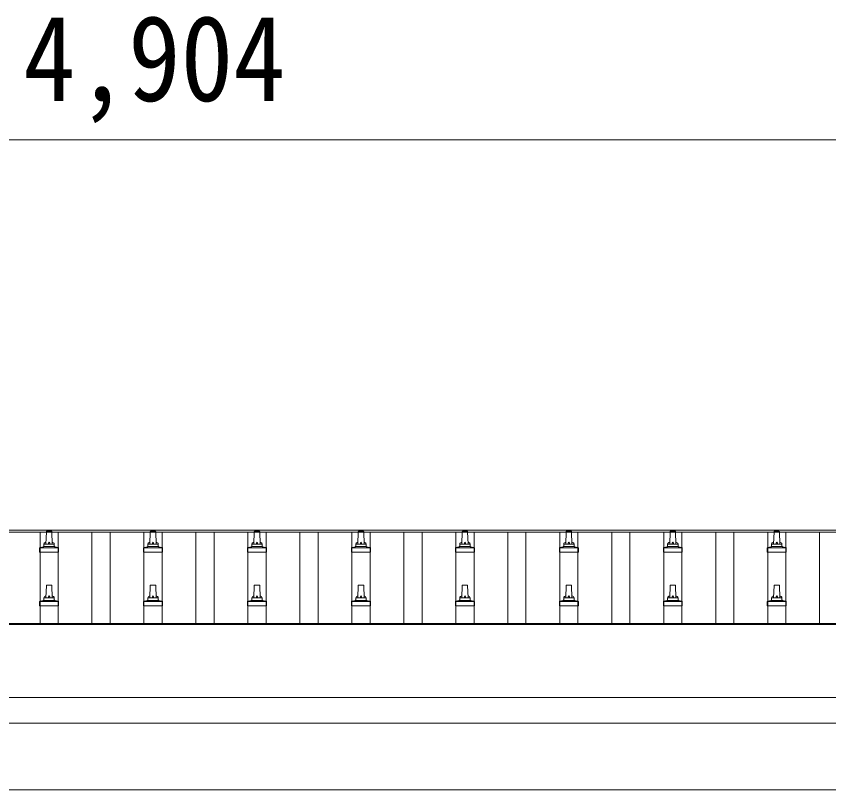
# Model space of a CAD drawing. Units: millimetres at full size, sheet at 1:50; details may follow other scales. Extents: x -14053 to 14053, y -9700 to 9700.
# Drawn here: x -4474 to -2911, y -1731 to -244 of the extents above; entities that cross this region are included whole.
import ezdxf
from ezdxf.enums import TextEntityAlignment as Align

# ---------------------------------------------------------------- set-up
doc = ezdxf.new("R2010")
doc.units = ezdxf.units.MM
doc.header["$LTSCALE"] = 50
for name, color, linetype, lineweight in [('0-1_Defpoints', 4, 'Continuous', 9), ('0-3_SHAPE', 5, 'Continuous', 5), ('0-6_PARTS1', 6, 'Continuous', 9)]:
    doc.layers.add(name, color=color, linetype=linetype, lineweight=lineweight)
doc.styles.add('ＭＳ ゴシック', font='')
doc.styles.get('ＭＳ ゴシック').set_extended_font_data('MS Gothic')

msp = doc.modelspace()

# ---------------------------------------------------------------- linework, layer by layer
at = {"layer": '0-1_Defpoints'}
for p, q in [((-6633.79, -1232.37), (-1787.79, -1232.37)), ((-6633.79, -1235.96), (-1787.79, -1235.96)), ((-6631.79, -1411.98), (-1789.79, -1411.98)), ((-6631.79, -1413.87), (-1789.79, -1413.87)), ((-1789.79, -1553.76), (-6631.79, -1553.76)), ((-6631.79, -1603.58), (-1789.79, -1603.58)), ((-6610.79, -1731.48), (-1907.55, -1731.48))]:
    msp.add_line(p, q, dxfattribs=at)
at = {"layer": '0-3_SHAPE'}
for p, q in [((-4415.06, -1234.39), (-4406.51, -1234.39)), ((-4215.06, -1234.39), (-4206.51, -1234.39)), ((-4015.06, -1234.39), (-4006.51, -1234.39)), ((-3815.06, -1234.39), (-3806.51, -1234.39)), ((-3615.06, -1234.39), (-3606.51, -1234.39)), ((-3415.06, -1234.39), (-3406.51, -1234.39)), ((-3215.06, -1234.39), (-3206.51, -1234.39)), ((-3015.06, -1234.39), (-3006.51, -1234.39)), ((-4416.79, -1258.89), (-4416.06, -1235.36)), ((-4405.51, -1235.36), (-4404.79, -1258.89)), ((-4216.79, -1258.89), (-4216.06, -1235.36)), ((-4205.51, -1235.36), (-4204.79, -1258.89)), ((-4016.79, -1258.89), (-4016.06, -1235.36)), ((-4005.51, -1235.36), (-4004.79, -1258.89)), ((-3816.79, -1258.89), (-3816.06, -1235.36)), ((-3805.51, -1235.36), (-3804.79, -1258.89)), ((-3616.79, -1258.89), (-3616.06, -1235.36)), ((-3605.51, -1235.36), (-3604.79, -1258.89)), ((-3416.79, -1258.89), (-3416.06, -1235.36)), ((-3405.51, -1235.36), (-3404.79, -1258.89)), ((-3216.79, -1258.89), (-3216.06, -1235.36)), ((-3205.51, -1235.36), (-3204.79, -1258.89)), ((-3016.79, -1258.89), (-3016.06, -1235.36)), ((-3005.51, -1235.36), (-3004.79, -1258.89)), ((-4428.66, -1265.89), (-4392.92, -1265.89)), ((-4428.27, -1265.7), (-4421.55, -1264.07)), ((-4421.17, -1263.89), (-4400.41, -1263.89)), ((-4420.79, -1263.1), (-4420.79, -1258.89)), ((-4419.79, -1258.89), (-4401.79, -1258.89)), ((-4400.79, -1263.1), (-4400.79, -1258.89)), ((-4393.3, -1265.7), (-4400.02, -1264.07)), ((-4228.66, -1265.89), (-4192.92, -1265.89)), ((-4228.27, -1265.7), (-4221.55, -1264.07)), ((-4221.17, -1263.89), (-4200.41, -1263.89)), ((-4220.79, -1263.1), (-4220.79, -1258.89)), ((-4219.79, -1258.89), (-4201.79, -1258.89)), ((-4200.79, -1263.1), (-4200.79, -1258.89)), ((-4193.3, -1265.7), (-4200.02, -1264.07)), ((-4028.66, -1265.89), (-3992.92, -1265.89)), ((-4028.27, -1265.7), (-4021.55, -1264.07)), ((-4021.17, -1263.89), (-4000.41, -1263.89)), ((-4020.79, -1263.1), (-4020.79, -1258.89)), ((-4019.79, -1258.89), (-4001.79, -1258.89)), ((-4000.79, -1263.1), (-4000.79, -1258.89)), ((-3993.3, -1265.7), (-4000.02, -1264.07)), ((-3828.66, -1265.89), (-3792.92, -1265.89)), ((-3828.27, -1265.7), (-3821.55, -1264.07)), ((-3821.17, -1263.89), (-3800.41, -1263.89)), ((-3820.79, -1263.1), (-3820.79, -1258.89)), ((-3819.79, -1258.89), (-3801.79, -1258.89)), ((-3800.79, -1263.1), (-3800.79, -1258.89)), ((-3793.3, -1265.7), (-3800.02, -1264.07)), ((-3628.66, -1265.89), (-3592.92, -1265.89)), ((-3628.27, -1265.7), (-3621.55, -1264.07)), ((-3621.17, -1263.89), (-3600.41, -1263.89)), ((-3620.79, -1263.1), (-3620.79, -1258.89)), ((-3619.79, -1258.89), (-3601.79, -1258.89)), ((-3600.79, -1263.1), (-3600.79, -1258.89)), ((-3593.3, -1265.7), (-3600.02, -1264.07)), ((-3428.66, -1265.89), (-3392.92, -1265.89)), ((-3428.27, -1265.7), (-3421.55, -1264.07)), ((-3421.17, -1263.89), (-3400.41, -1263.89)), ((-3420.79, -1263.1), (-3420.79, -1258.89)), ((-3419.79, -1258.89), (-3401.79, -1258.89)), ((-3400.79, -1263.1), (-3400.79, -1258.89)), ((-3393.3, -1265.7), (-3400.02, -1264.07)), ((-3228.66, -1265.89), (-3192.92, -1265.89)), ((-3228.27, -1265.7), (-3221.55, -1264.07)), ((-3221.17, -1263.89), (-3200.41, -1263.89)), ((-3220.79, -1263.1), (-3220.79, -1258.89)), ((-3219.79, -1258.89), (-3201.79, -1258.89)), ((-3200.79, -1263.1), (-3200.79, -1258.89)), ((-3193.3, -1265.7), (-3200.02, -1264.07)), ((-3028.66, -1265.89), (-2992.92, -1265.89)), ((-3028.27, -1265.7), (-3021.55, -1264.07)), ((-3021.17, -1263.89), (-3000.41, -1263.89)), ((-3020.79, -1263.1), (-3020.79, -1258.89)), ((-3019.79, -1258.89), (-3001.79, -1258.89)), ((-3000.79, -1263.1), (-3000.79, -1258.89)), ((-2993.3, -1265.7), (-3000.02, -1264.07)), ((-4429.04, -1274.39), (-4429.04, -1266.67)), ((-4392.54, -1274.39), (-4429.04, -1274.39)), ((-4392.54, -1274.39), (-4392.54, -1266.67)), ((-4229.04, -1274.39), (-4229.04, -1266.67)), ((-4192.54, -1274.39), (-4229.04, -1274.39)), ((-4192.54, -1274.39), (-4192.54, -1266.67)), ((-4029.04, -1274.39), (-4029.04, -1266.67)), ((-3992.54, -1274.39), (-4029.04, -1274.39)), ((-3992.54, -1274.39), (-3992.54, -1266.67)), ((-3829.04, -1274.39), (-3829.04, -1266.67)), ((-3792.54, -1274.39), (-3829.04, -1274.39)), ((-3792.54, -1274.39), (-3792.54, -1266.67)), ((-3629.04, -1274.39), (-3629.04, -1266.67)), ((-3592.54, -1274.39), (-3629.04, -1274.39)), ((-3592.54, -1274.39), (-3592.54, -1266.67)), ((-3429.04, -1274.39), (-3429.04, -1266.67)), ((-3392.54, -1274.39), (-3429.04, -1274.39)), ((-3392.54, -1274.39), (-3392.54, -1266.67)), ((-3229.04, -1274.39), (-3229.04, -1266.67)), ((-3192.54, -1274.39), (-3229.04, -1274.39)), ((-3192.54, -1274.39), (-3192.54, -1266.67)), ((-3029.04, -1274.39), (-3029.04, -1266.67)), ((-2992.54, -1274.39), (-3029.04, -1274.39)), ((-2992.54, -1274.39), (-2992.54, -1266.67)), ((-4416.79, -1362.22), (-4416.06, -1338.7)), ((-4415.06, -1337.72), (-4406.51, -1337.72)), ((-4405.51, -1338.7), (-4404.79, -1362.22)), ((-4216.79, -1362.22), (-4216.06, -1338.7)), ((-4215.06, -1337.72), (-4206.51, -1337.72)), ((-4205.51, -1338.7), (-4204.79, -1362.22)), ((-4016.79, -1362.22), (-4016.06, -1338.7)), ((-4015.06, -1337.72), (-4006.51, -1337.72)), ((-4005.51, -1338.7), (-4004.79, -1362.22)), ((-3816.79, -1362.22), (-3816.06, -1338.7)), ((-3815.06, -1337.72), (-3806.51, -1337.72)), ((-3805.51, -1338.7), (-3804.79, -1362.22)), ((-3616.79, -1362.22), (-3616.06, -1338.7)), ((-3615.06, -1337.72), (-3606.51, -1337.72)), ((-3605.51, -1338.7), (-3604.79, -1362.22)), ((-3416.79, -1362.22), (-3416.06, -1338.7)), ((-3415.06, -1337.72), (-3406.51, -1337.72)), ((-3405.51, -1338.7), (-3404.79, -1362.22)), ((-3216.79, -1362.22), (-3216.06, -1338.7)), ((-3215.06, -1337.72), (-3206.51, -1337.72)), ((-3205.51, -1338.7), (-3204.79, -1362.22)), ((-3016.79, -1362.22), (-3016.06, -1338.7)), ((-3015.06, -1337.72), (-3006.51, -1337.72)), ((-3005.51, -1338.7), (-3004.79, -1362.22)), ((-4429.04, -1377.72), (-4429.04, -1370.01)), ((-4428.66, -1369.22), (-4392.92, -1369.22)), ((-4428.27, -1369.04), (-4421.55, -1367.41)), ((-4421.17, -1367.22), (-4400.41, -1367.22)), ((-4420.79, -1366.43), (-4420.79, -1362.22)), ((-4419.79, -1362.22), (-4401.79, -1362.22)), ((-4400.79, -1366.43), (-4400.79, -1362.22)), ((-4393.3, -1369.04), (-4400.02, -1367.41)), ((-4392.54, -1377.72), (-4392.54, -1370.01)), ((-4229.04, -1377.72), (-4229.04, -1370.01)), ((-4228.66, -1369.22), (-4192.92, -1369.22)), ((-4228.27, -1369.04), (-4221.55, -1367.41)), ((-4221.17, -1367.22), (-4200.41, -1367.22)), ((-4220.79, -1366.43), (-4220.79, -1362.22)), ((-4219.79, -1362.22), (-4201.79, -1362.22)), ((-4200.79, -1366.43), (-4200.79, -1362.22)), ((-4193.3, -1369.04), (-4200.02, -1367.41)), ((-4192.54, -1377.72), (-4192.54, -1370.01)), ((-4029.04, -1377.72), (-4029.04, -1370.01)), ((-4028.66, -1369.22), (-3992.92, -1369.22)), ((-4028.27, -1369.04), (-4021.55, -1367.41)), ((-4021.17, -1367.22), (-4000.41, -1367.22)), ((-4020.79, -1366.43), (-4020.79, -1362.22)), ((-4019.79, -1362.22), (-4001.79, -1362.22)), ((-4000.79, -1366.43), (-4000.79, -1362.22)), ((-3993.3, -1369.04), (-4000.02, -1367.41)), ((-3992.54, -1377.72), (-3992.54, -1370.01)), ((-3829.04, -1377.72), (-3829.04, -1370.01)), ((-3828.66, -1369.22), (-3792.92, -1369.22)), ((-3828.27, -1369.04), (-3821.55, -1367.41)), ((-3821.17, -1367.22), (-3800.41, -1367.22)), ((-3820.79, -1366.43), (-3820.79, -1362.22)), ((-3819.79, -1362.22), (-3801.79, -1362.22)), ((-3800.79, -1366.43), (-3800.79, -1362.22)), ((-3793.3, -1369.04), (-3800.02, -1367.41)), ((-3792.54, -1377.72), (-3792.54, -1370.01)), ((-3629.04, -1377.72), (-3629.04, -1370.01)), ((-3628.66, -1369.22), (-3592.92, -1369.22)), ((-3628.27, -1369.04), (-3621.55, -1367.41)), ((-3621.17, -1367.22), (-3600.41, -1367.22)), ((-3620.79, -1366.43), (-3620.79, -1362.22)), ((-3619.79, -1362.22), (-3601.79, -1362.22)), ((-3600.79, -1366.43), (-3600.79, -1362.22)), ((-3593.3, -1369.04), (-3600.02, -1367.41)), ((-3592.54, -1377.72), (-3592.54, -1370.01)), ((-3429.04, -1377.72), (-3429.04, -1370.01)), ((-3428.66, -1369.22), (-3392.92, -1369.22)), ((-3428.27, -1369.04), (-3421.55, -1367.41)), ((-3421.17, -1367.22), (-3400.41, -1367.22)), ((-3420.79, -1366.43), (-3420.79, -1362.22)), ((-3419.79, -1362.22), (-3401.79, -1362.22)), ((-3400.79, -1366.43), (-3400.79, -1362.22)), ((-3393.3, -1369.04), (-3400.02, -1367.41)), ((-3392.54, -1377.72), (-3392.54, -1370.01)), ((-3229.04, -1377.72), (-3229.04, -1370.01)), ((-3228.66, -1369.22), (-3192.92, -1369.22)), ((-3228.27, -1369.04), (-3221.55, -1367.41)), ((-3221.17, -1367.22), (-3200.41, -1367.22)), ((-3220.79, -1366.43), (-3220.79, -1362.22)), ((-3219.79, -1362.22), (-3201.79, -1362.22)), ((-3200.79, -1366.43), (-3200.79, -1362.22)), ((-3193.3, -1369.04), (-3200.02, -1367.41)), ((-3192.54, -1377.72), (-3192.54, -1370.01)), ((-3029.04, -1377.72), (-3029.04, -1370.01)), ((-3028.66, -1369.22), (-2992.92, -1369.22)), ((-3028.27, -1369.04), (-3021.55, -1367.41)), ((-3021.17, -1367.22), (-3000.41, -1367.22)), ((-3020.79, -1366.43), (-3020.79, -1362.22)), ((-3019.79, -1362.22), (-3001.79, -1362.22)), ((-3000.79, -1366.43), (-3000.79, -1362.22)), ((-2993.3, -1369.04), (-3000.02, -1367.41)), ((-2992.54, -1377.72), (-2992.54, -1370.01)), ((-4392.54, -1377.72), (-4429.04, -1377.72)), ((-4192.54, -1377.72), (-4229.04, -1377.72)), ((-3992.54, -1377.72), (-4029.04, -1377.72)), ((-3792.54, -1377.72), (-3829.04, -1377.72)), ((-3592.54, -1377.72), (-3629.04, -1377.72)), ((-3392.54, -1377.72), (-3429.04, -1377.72)), ((-3192.54, -1377.72), (-3229.04, -1377.72)), ((-2992.54, -1377.72), (-3029.04, -1377.72))]:
    msp.add_line(p, q, dxfattribs=at)
at = {"layer": '0-3_SHAPE', "color": 4, "lineweight": 9}
for p, q in [((-4428.29, -1411.98), (-4428.29, -1235.96)), ((-4393.29, -1411.98), (-4393.29, -1235.96)), ((-4328.29, -1411.98), (-4328.29, -1235.96)), ((-4293.29, -1411.98), (-4293.29, -1235.96)), ((-4228.29, -1411.98), (-4228.29, -1235.96)), ((-4193.29, -1411.98), (-4193.29, -1235.96)), ((-4128.29, -1411.98), (-4128.29, -1235.96)), ((-4093.29, -1411.98), (-4093.29, -1235.96)), ((-4028.29, -1411.98), (-4028.29, -1235.96)), ((-3993.29, -1411.98), (-3993.29, -1235.96)), ((-3928.29, -1411.98), (-3928.29, -1235.96)), ((-3893.29, -1411.98), (-3893.29, -1235.96)), ((-3828.29, -1411.98), (-3828.29, -1235.96)), ((-3793.29, -1411.98), (-3793.29, -1235.96)), ((-3728.29, -1411.98), (-3728.29, -1235.96)), ((-3693.29, -1411.98), (-3693.29, -1235.96)), ((-3628.29, -1411.98), (-3628.29, -1235.96)), ((-3593.29, -1411.98), (-3593.29, -1235.96)), ((-3528.29, -1411.98), (-3528.29, -1235.96)), ((-3493.29, -1411.98), (-3493.29, -1235.96)), ((-3428.29, -1411.98), (-3428.29, -1235.96)), ((-3393.29, -1411.98), (-3393.29, -1235.96)), ((-3328.29, -1411.98), (-3328.29, -1235.96)), ((-3293.29, -1411.98), (-3293.29, -1235.96)), ((-3228.29, -1411.98), (-3228.29, -1235.96)), ((-3193.29, -1411.98), (-3193.29, -1235.96)), ((-3128.29, -1411.98), (-3128.29, -1235.96)), ((-3093.29, -1411.98), (-3093.29, -1235.96)), ((-3028.29, -1411.98), (-3028.29, -1235.96)), ((-2993.29, -1411.98), (-2993.29, -1235.96)), ((-2928.29, -1411.98), (-2928.29, -1235.96))]:
    msp.add_line(p, q, dxfattribs=at)
at = {"layer": '0-3_SHAPE'}
for centre, radius, start, end in [((-4415.06, -1235.39), 1, 90, 178.60509), ((-4406.51, -1235.39), 1, 1.39491, 90), ((-4215.06, -1235.39), 1, 90, 178.60509), ((-4206.51, -1235.39), 1, 1.39491, 90), ((-4015.06, -1235.39), 1, 90, 178.60509), ((-4006.51, -1235.39), 1, 1.39491, 90), ((-3815.06, -1235.39), 1, 90, 178.60509), ((-3806.51, -1235.39), 1, 1.39491, 90), ((-3615.06, -1235.39), 1, 90, 178.60509), ((-3606.51, -1235.39), 1, 1.39491, 90), ((-3415.06, -1235.39), 1, 90, 178.60509), ((-3406.51, -1235.39), 1, 1.39491, 90), ((-3215.06, -1235.39), 1, 90, 178.60509), ((-3206.51, -1235.39), 1, 1.39491, 90), ((-3015.06, -1235.39), 1, 90, 178.60509), ((-3006.51, -1235.39), 1, 1.39491, 90), ((-4428.04, -1266.67), 1, 103.62699, 180), ((-4421.79, -1263.1), 1, 283.62699, 0), ((-4416.7, -1259.52), 4.13, 90, 171.17633), ((-4419.79, -1259.89), 1, 90, 180), ((-4407.45, -1258.89), 4.83, 133.60282, 180), ((-4414.12, -1258.89), 4.83, 0, 46.39718), ((-4404.87, -1259.52), 4.13, 8.82367, 90), ((-4401.79, -1259.89), 1, 0, 90), ((-4399.79, -1263.1), 1, 180, 256.37301), ((-4393.54, -1266.67), 1, 0, 76.37301), ((-4228.04, -1266.67), 1, 103.62699, 180), ((-4221.79, -1263.1), 1, 283.62699, 0), ((-4216.7, -1259.52), 4.13, 90, 171.17633), ((-4219.79, -1259.89), 1, 90, 180), ((-4207.45, -1258.89), 4.83, 133.60282, 180), ((-4214.12, -1258.89), 4.83, 0, 46.39718), ((-4204.87, -1259.52), 4.13, 8.82367, 90), ((-4201.79, -1259.89), 1, 0, 90), ((-4199.79, -1263.1), 1, 180, 256.37301), ((-4193.54, -1266.67), 1, 0, 76.37301), ((-4028.04, -1266.67), 1, 103.62699, 180), ((-4021.79, -1263.1), 1, 283.62699, 0), ((-4016.7, -1259.52), 4.13, 90, 171.17633), ((-4019.79, -1259.89), 1, 90, 180), ((-4007.45, -1258.89), 4.83, 133.60282, 180), ((-4014.12, -1258.89), 4.83, 0, 46.39718), ((-4004.87, -1259.52), 4.13, 8.82367, 90), ((-4001.79, -1259.89), 1, 0, 90), ((-3999.79, -1263.1), 1, 180, 256.37301), ((-3993.54, -1266.67), 1, 0, 76.37301), ((-3828.04, -1266.67), 1, 103.62699, 180), ((-3821.79, -1263.1), 1, 283.62699, 0), ((-3816.7, -1259.52), 4.13, 90, 171.17633), ((-3819.79, -1259.89), 1, 90, 180), ((-3807.45, -1258.89), 4.83, 133.60282, 180), ((-3814.12, -1258.89), 4.83, 0, 46.39718), ((-3804.87, -1259.52), 4.13, 8.82367, 90), ((-3801.79, -1259.89), 1, 0, 90), ((-3799.79, -1263.1), 1, 180, 256.37301), ((-3793.54, -1266.67), 1, 0, 76.37301), ((-3628.04, -1266.67), 1, 103.62699, 180), ((-3621.79, -1263.1), 1, 283.62699, 0), ((-3616.7, -1259.52), 4.13, 90, 171.17633), ((-3619.79, -1259.89), 1, 90, 180), ((-3607.45, -1258.89), 4.83, 133.60282, 180), ((-3614.12, -1258.89), 4.83, 0, 46.39718), ((-3604.87, -1259.52), 4.13, 8.82367, 90), ((-3601.79, -1259.89), 1, 0, 90), ((-3599.79, -1263.1), 1, 180, 256.37301), ((-3593.54, -1266.67), 1, 0, 76.37301), ((-3428.04, -1266.67), 1, 103.62699, 180), ((-3421.79, -1263.1), 1, 283.62699, 0), ((-3416.7, -1259.52), 4.13, 90, 171.17633), ((-3419.79, -1259.89), 1, 90, 180), ((-3407.45, -1258.89), 4.83, 133.60282, 180), ((-3414.12, -1258.89), 4.83, 0, 46.39718), ((-3404.87, -1259.52), 4.13, 8.82367, 90), ((-3401.79, -1259.89), 1, 0, 90), ((-3399.79, -1263.1), 1, 180, 256.37301), ((-3393.54, -1266.67), 1, 0, 76.37301), ((-3228.04, -1266.67), 1, 103.62699, 180), ((-3221.79, -1263.1), 1, 283.62699, 0), ((-3216.7, -1259.52), 4.13, 90, 171.17633), ((-3219.79, -1259.89), 1, 90, 180), ((-3207.45, -1258.89), 4.83, 133.60282, 180), ((-3214.12, -1258.89), 4.83, 0, 46.39718), ((-3204.87, -1259.52), 4.13, 8.82367, 90), ((-3201.79, -1259.89), 1, 0, 90), ((-3199.79, -1263.1), 1, 180, 256.37301), ((-3193.54, -1266.67), 1, 0, 76.37301), ((-3028.04, -1266.67), 1, 103.62699, 180), ((-3021.79, -1263.1), 1, 283.62699, 0), ((-3016.7, -1259.52), 4.13, 90, 171.17633), ((-3019.79, -1259.89), 1, 90, 180), ((-3007.45, -1258.89), 4.83, 133.60282, 180), ((-3014.12, -1258.89), 4.83, 0, 46.39718), ((-3004.87, -1259.52), 4.13, 8.82367, 90), ((-3001.79, -1259.89), 1, 0, 90), ((-2999.79, -1263.1), 1, 180, 256.37301), ((-2993.54, -1266.67), 1, 0, 76.37301), ((-4415.06, -1338.72), 1, 90, 178.60509), ((-4406.51, -1338.72), 1, 1.39491, 90), ((-4215.06, -1338.72), 1, 90, 178.60509), ((-4206.51, -1338.72), 1, 1.39491, 90), ((-4015.06, -1338.72), 1, 90, 178.60509), ((-4006.51, -1338.72), 1, 1.39491, 90), ((-3815.06, -1338.72), 1, 90, 178.60509), ((-3806.51, -1338.72), 1, 1.39491, 90), ((-3615.06, -1338.72), 1, 90, 178.60509), ((-3606.51, -1338.72), 1, 1.39491, 90), ((-3415.06, -1338.72), 1, 90, 178.60509), ((-3406.51, -1338.72), 1, 1.39491, 90), ((-3215.06, -1338.72), 1, 90, 178.60509), ((-3206.51, -1338.72), 1, 1.39491, 90), ((-3015.06, -1338.72), 1, 90, 178.60509), ((-3006.51, -1338.72), 1, 1.39491, 90), ((-4416.7, -1362.86), 4.13, 90, 171.17633), ((-4407.45, -1362.22), 4.83, 133.60282, 180), ((-4414.12, -1362.22), 4.83, 0, 46.39718), ((-4404.87, -1362.86), 4.13, 8.82367, 90), ((-4216.7, -1362.86), 4.13, 90, 171.17633), ((-4207.45, -1362.22), 4.83, 133.60282, 180), ((-4214.12, -1362.22), 4.83, 0, 46.39718), ((-4204.87, -1362.86), 4.13, 8.82367, 90), ((-4016.7, -1362.86), 4.13, 90, 171.17633), ((-4007.45, -1362.22), 4.83, 133.60282, 180), ((-4014.12, -1362.22), 4.83, 0, 46.39718), ((-4004.87, -1362.86), 4.13, 8.82367, 90), ((-3816.7, -1362.86), 4.13, 90, 171.17633), ((-3807.45, -1362.22), 4.83, 133.60282, 180), ((-3814.12, -1362.22), 4.83, 0, 46.39718), ((-3804.87, -1362.86), 4.13, 8.82367, 90), ((-3616.7, -1362.86), 4.13, 90, 171.17633), ((-3607.45, -1362.22), 4.83, 133.60282, 180), ((-3614.12, -1362.22), 4.83, 0, 46.39718), ((-3604.87, -1362.86), 4.13, 8.82367, 90), ((-3416.7, -1362.86), 4.13, 90, 171.17633), ((-3407.45, -1362.22), 4.83, 133.60282, 180), ((-3414.12, -1362.22), 4.83, 0, 46.39718), ((-3404.87, -1362.86), 4.13, 8.82367, 90), ((-3216.7, -1362.86), 4.13, 90, 171.17633), ((-3207.45, -1362.22), 4.83, 133.60282, 180), ((-3214.12, -1362.22), 4.83, 0, 46.39718), ((-3204.87, -1362.86), 4.13, 8.82367, 90), ((-3016.7, -1362.86), 4.13, 90, 171.17633), ((-3007.45, -1362.22), 4.83, 133.60282, 180), ((-3014.12, -1362.22), 4.83, 0, 46.39718), ((-3004.87, -1362.86), 4.13, 8.82367, 90), ((-4428.04, -1370.01), 1, 103.62699, 180), ((-4421.79, -1366.43), 1, 283.62699, 0), ((-4419.79, -1363.22), 1, 90, 180), ((-4401.79, -1363.22), 1, 0, 90), ((-4399.79, -1366.43), 1, 180, 256.37301), ((-4393.54, -1370.01), 1, 0, 76.37301), ((-4228.04, -1370.01), 1, 103.62699, 180), ((-4221.79, -1366.43), 1, 283.62699, 0), ((-4219.79, -1363.22), 1, 90, 180), ((-4201.79, -1363.22), 1, 0, 90), ((-4199.79, -1366.43), 1, 180, 256.37301), ((-4193.54, -1370.01), 1, 0, 76.37301), ((-4028.04, -1370.01), 1, 103.62699, 180), ((-4021.79, -1366.43), 1, 283.62699, 0), ((-4019.79, -1363.22), 1, 90, 180), ((-4001.79, -1363.22), 1, 0, 90), ((-3999.79, -1366.43), 1, 180, 256.37301), ((-3993.54, -1370.01), 1, 0, 76.37301), ((-3828.04, -1370.01), 1, 103.62699, 180), ((-3821.79, -1366.43), 1, 283.62699, 0), ((-3819.79, -1363.22), 1, 90, 180), ((-3801.79, -1363.22), 1, 0, 90), ((-3799.79, -1366.43), 1, 180, 256.37301), ((-3793.54, -1370.01), 1, 0, 76.37301), ((-3628.04, -1370.01), 1, 103.62699, 180), ((-3621.79, -1366.43), 1, 283.62699, 0), ((-3619.79, -1363.22), 1, 90, 180), ((-3601.79, -1363.22), 1, 0, 90), ((-3599.79, -1366.43), 1, 180, 256.37301), ((-3593.54, -1370.01), 1, 0, 76.37301), ((-3428.04, -1370.01), 1, 103.62699, 180), ((-3421.79, -1366.43), 1, 283.62699, 0), ((-3419.79, -1363.22), 1, 90, 180), ((-3401.79, -1363.22), 1, 0, 90), ((-3399.79, -1366.43), 1, 180, 256.37301), ((-3393.54, -1370.01), 1, 0, 76.37301), ((-3228.04, -1370.01), 1, 103.62699, 180), ((-3221.79, -1366.43), 1, 283.62699, 0), ((-3219.79, -1363.22), 1, 90, 180), ((-3201.79, -1363.22), 1, 0, 90), ((-3199.79, -1366.43), 1, 180, 256.37301), ((-3193.54, -1370.01), 1, 0, 76.37301), ((-3028.04, -1370.01), 1, 103.62699, 180), ((-3021.79, -1366.43), 1, 283.62699, 0), ((-3019.79, -1363.22), 1, 90, 180), ((-3001.79, -1363.22), 1, 0, 90), ((-2999.79, -1366.43), 1, 180, 256.37301), ((-2993.54, -1370.01), 1, 0, 76.37301)]:
    msp.add_arc(centre, radius, start, end, dxfattribs=at)
at = {"layer": '0-6_PARTS1'}
msp.add_line((-6662.79, -481.26), (-1758.79, -481.26), dxfattribs=at)

# ---------------------------------------------------------------- texts
at = {"layer": '0-6_PARTS1', "color": 7, "style": 'ＭＳ ゴシック', "width": 0.9}
msp.add_text('4,904', height=165, dxfattribs=at).set_placement((-4460.79, -456.26), align=Align.BOTTOM_LEFT)

doc.saveas('drawing.dxf')
